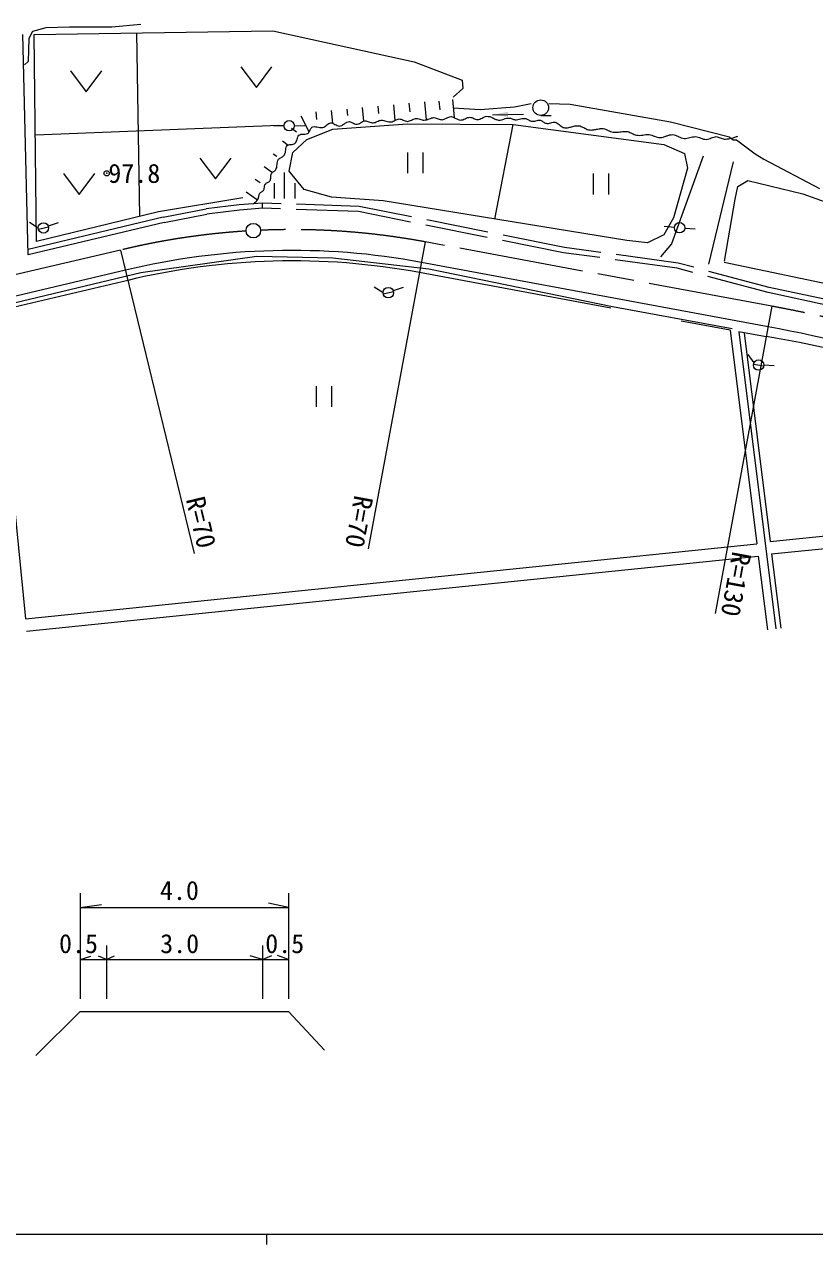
# Model space of a CAD drawing. Units: millimetres, scale not verified. Extents: x 40000 to 680000, y 20000 to 380000.
# Drawn here: x 144751 to 220665, y 204000 to 321197 of the extents above; entities that cross this region are included whole.
import ezdxf
from ezdxf.enums import TextEntityAlignment as Align

# ---------------------------------------------------------------- set-up
doc = ezdxf.new("R2010")
doc.units = ezdxf.units.MM
doc.header["$LTSCALE"] = 1000
doc.header["$PDMODE"] = 32
doc.header["$PDSIZE"] = 500
doc.linetypes.add('CHAIN', pattern=[18.5, 12, -1.5, 3.5, -1.5])
doc.linetypes.add('DASHED', pattern=[7.5, 6, -1.5])
for name, color, linetype, lineweight in [('M-BGD', 7, 'Continuous', 13), ('M-BMK', 2, 'CHAIN', 13), ('M-BMK-SRVR', 3, 'Continuous', 13), ('M-STR-HTXT', 7, 'Continuous', 13), ('M-TTL-BAND', 7, 'Continuous', 13)]:
    doc.layers.add(name, color=color, linetype=linetype, lineweight=lineweight)
doc.styles.add('ＭＳ ゴシック', font='')
doc.styles.get('ＭＳ ゴシック').set_extended_font_data('MS Gothic')

# ---------------------------------------------------------------- blocks, each defined once
blk = doc.blocks.new('filled_arrow')
at = {"color": 0, "linetype": 'Continuous', "lineweight": -2}
blk.add_solid([(7.5, 1.25), (0, 0), (7.5, -1.25)], dxfattribs=at)

msp = doc.modelspace()

# ---------------------------------------------------------------- linework, layer by layer
at = {"layer": 'M-BGD'}
for p, q in [((145128, 299072), (144605, 320219)), ((145703, 320236), (168631, 320591)), ((145916, 300360), (145703, 320236)), ((155521, 320388), (155797, 302755)), ((168631, 320591), (182189, 317609)), ((182189, 317609), (186803, 315835)), ((149188, 316730), (150688, 314730)), ((150688, 314730), (152188, 316730)), ((165537, 317135), (167037, 315135)), ((167037, 315135), (168537, 317135)), ((186803, 315835), (186874, 315054)), ((186874, 315054), (185951, 314202)), ((174227, 312932), (174340, 311718)), ((175721, 313071), (175779, 312440)), ((177215, 313209), (177336, 311899)), ((178708, 313347), (178774, 312640)), ((180202, 313485), (180342, 311968)), ((181695, 313623), (181771, 312811)), ((183189, 313762), (183349, 312029)), ((184578, 313815), (184654, 313002)), ((185882, 313977), (186042, 312244)), ((171313, 312401), (172094, 310839)), ((172734, 312794), (172802, 312056)), ((189713, 312523), (192712, 312582)), ((194356, 312450), (195356, 312450)), ((145806, 310587), (169180, 311534)), ((169687, 311457), (168687, 311449)), ((170406, 311221), (170897, 310869)), ((170687, 311468), (171687, 311481)), ((171896, 310156), (174376, 311141)), ((174381, 311150), (181550, 311647)), ((181550, 311647), (191701, 311576)), ((189951, 302506), (191701, 311576)), ((191701, 311576), (206182, 309659)), ((169533, 310001), (170076, 309612)), ((170548, 308878), (171896, 310156)), ((206182, 309659), (208170, 308807)), ((161619, 308352), (163119, 306352)), ((163119, 306352), (164619, 308352)), ((168660, 308781), (168997, 308540)), ((170193, 307104), (170548, 308878)), ((181555, 308893), (181555, 306893)), ((183055, 306893), (183055, 308893)), ((209966, 308535), (206909, 300106)), ((208170, 308807), (208454, 307388)), ((167786, 307562), (168593, 306984)), ((171612, 305329), (170193, 307104)), ((208454, 307388), (207105, 302632)), ((210508, 298183), (212874, 307993)), ((148513, 306866), (150013, 304866)), ((150013, 304866), (151513, 306866)), ((166913, 306342), (167390, 306001)), ((168740, 305961), (168740, 304461)), ((169740, 304461), (169740, 306961)), ((170740, 305961), (170740, 304461)), ((199390, 306866), (199390, 304866)), ((200890, 304866), (200890, 306866)), ((213301, 305613), (214238, 306209)), ((214238, 306209), (219519, 304931)), ((166040, 305122), (167139, 304336)), ((174239, 304619), (171612, 305329)), ((213045, 304420), (213301, 305613)), ((219519, 304931), (231445, 300587)), ((165721, 304548), (157628, 303199)), ((165378, 303858), (162206, 303468)), ((167631, 304034), (165378, 303858)), ((167614, 303535), (167631, 304034)), ((179208, 304264), (174239, 304619)), ((202633, 300431), (179208, 304264)), ((212023, 298457), (213045, 304420)), ((158071, 302674), (145116, 299583)), ((157628, 303199), (145916, 300360)), ((158071, 302674), (162206, 303468)), ((158176, 302185), (162267, 302972)), ((165428, 303361), (162267, 302972)), ((167670, 303536), (165428, 303361)), ((207105, 302632), (206182, 300999)), ((158176, 302185), (145128, 299072)), ((145228, 302199), (146077, 301672)), ((146090, 301533), (147064, 301761)), ((147991, 302145), (147041, 301834)), ((207200, 301705), (206203, 301784)), ((208197, 301628), (209194, 301554)), ((204621, 300218), (202633, 300431)), ((206182, 300999), (204621, 300218)), ((206909, 300106), (205874, 298873)), ((155930, 297383), (167090, 298923)), ((167090, 298923), (174382, 298786)), ((174382, 298786), (183591, 297725)), ((216199, 292160), (182894, 298341)), ((183591, 297725), (201255, 294096)), ((223523, 295902), (211986, 298328)), ((154449, 297576), (120924, 289711)), ((139909, 293514), (155930, 297383)), ((154678, 296602), (141144, 293427)), ((201087, 293948), (182711, 297358)), ((178365, 295984), (179214, 295457)), ((179227, 295317), (180201, 295546)), ((181128, 295930), (180178, 295618)), ((141930, 293611), (144847, 264118)), ((201255, 294096), (212757, 291974)), ((212563, 291818), (207841, 292695)), ((212563, 291818), (215111, 271298)), ((216017, 291177), (213389, 291665)), ((213389, 291665), (216932, 263130)), ((213904, 291569), (216391, 271544)), ((214238, 289496), (214830, 288689)), ((214789, 288555), (215777, 288403)), ((216781, 288413), (215783, 288479)), ((172773, 286464), (172773, 284464)), ((174273, 284464), (174273, 286464)), ((216391, 271544), (250925, 274962)), ((216539, 270352), (252409, 273903)), ((144847, 264118), (215111, 271298)), ((144966, 262923), (215259, 270107)), ((215259, 270107), (216138, 263031)), ((216539, 270352), (217428, 263192)), ((150123, 237758), (150123, 227607)), ((170123, 236381), (168200, 236796)), ((170123, 237758), (170123, 227607)), ((150123, 236381), (152169, 236671)), ((150123, 236381), (170123, 236381)), ((152623, 232737), (152623, 227607)), ((167623, 232737), (167623, 227607)), ((150123, 231381), (151131, 231688)), ((150123, 231381), (170123, 231381)), ((152623, 231381), (151879, 231688)), ((152623, 231381), (153415, 231729)), ((167623, 231381), (166456, 231729)), ((167623, 231381), (168533, 231771)), ((170123, 231381), (169072, 231771)), ((150123, 226381), (145836, 222177)), ((150123, 226381), (170123, 226381)), ((170123, 226381), (173578, 222676))]:
    msp.add_line(p, q, dxfattribs=at)
at = {"layer": 'M-BGD', "linetype": 'DASHED'}
for p, q in [((176903, 303718), (167631, 304034)), ((196637, 299759), (176903, 303718)), ((176845, 303220), (167614, 303535)), ((196554, 299266), (176845, 303220)), ((207456, 297783), (196554, 299266)), ((207555, 298275), (196637, 299759)), ((216197, 295437), (207456, 297783)), ((216314, 295924), (207555, 298275)), ((229286, 292655), (216197, 295437)), ((229395, 293143), (216314, 295924))]:
    msp.add_line(p, q, dxfattribs=at)
at = {"layer": 'M-BGD'}
for points in [[(155940, 321197), (153146, 320943), (149082, 320943), (146796, 320859), (145526, 320520)], [(145526, 320520), (145187, 319843), (145103, 317641), (144764, 317303)], [(193447, 313577), (191839, 313239), (188537, 312985), (185958, 313151)], [(212497, 310360), (206825, 311799), (197173, 313493), (195141, 313577)], [(212497, 310360), (212836, 310106), (213175, 310106)], [(213175, 310106), (214953, 308751), (215799, 308243), (221133, 305449)]]:
    msp.add_lwpolyline(points, dxfattribs=at)
for centre, radius in [((194356, 313200), 750), ((170187, 311461), 500), ((146577, 301647), 500), ((207698, 301666), 500), ((179714, 295431), 500), ((215283, 288479), 500)]:
    msp.add_circle(centre, radius, dxfattribs=at)
for centre, radius, start, end in [((170460, 231487), 68000, 79.46437, 103.60661), ((170460, 231487), 67000, 79.4642, 103.60661), ((192937, 166292), 128000, 64.01359, 79.52923), ((194679, 165827), 127190, 64.82835, 80.33732)]:
    msp.add_arc(centre, radius, start, end, dxfattribs=at)
msp.add_open_spline([(166736, 303964), (166747, 303972), (166780, 303996), (166791, 304004), (166818, 304025), (166897, 304087), (166922, 304109), (166954, 304138), (167048, 304227), (167076, 304259), (167104, 304292), (167180, 304396), (167201, 304433), (167216, 304462), (167247, 304555), (167255, 304586), (167262, 304615), (167274, 304704), (167279, 304733), (167284, 304760), (167295, 304841), (167304, 304866), (167312, 304890), (167344, 304957), (167359, 304977), (167371, 304993), (167420, 305032), (167436, 305044), (167454, 305057), (167513, 305091), (167532, 305103), (167551, 305115), (167610, 305150), (167629, 305164), (167646, 305177), (167696, 305220), (167709, 305238), (167726, 305263), (167765, 305347), (167774, 305376), (167784, 305408), (167797, 305506), (167803, 305538), (167808, 305571), (167820, 305669), (167829, 305701), (167838, 305730), (167872, 305815), (167889, 305840), (167904, 305863), (167967, 305917), (167989, 305933), (168013, 305950), (168091, 305992), (168116, 306006), (168141, 306021), (168219, 306062), (168243, 306079), (168265, 306095), (168329, 306147), (168344, 306169), (168362, 306197), (168400, 306293), (168407, 306326), (168416, 306363), (168423, 306476), (168426, 306513), (168429, 306551), (168434, 306666), (168441, 306704), (168447, 306739), (168478, 306841), (168494, 306872), (168506, 306895), (168559, 306953), (168578, 306970), (168597, 306989), (168664, 307038), (168685, 307054), (168708, 307071), (168776, 307118), (168797, 307136), (168818, 307153), (168880, 307205), (168894, 307227), (168921, 307271), (168984, 307412), (168997, 307462), (169012, 307516), (169025, 307683), (169031, 307738), (169038, 307793), (169050, 307959), (169064, 308013), (169076, 308061), (169135, 308199), (169162, 308240), (169181, 308268), (169264, 308330), (169292, 308349), (169322, 308370), (169420, 308422), (169452, 308440), (169484, 308458), (169581, 308512), (169611, 308534), (169638, 308555), (169719, 308626), (169737, 308656), (169762, 308697), (169812, 308835), (169823, 308882), (169835, 308933), (169848, 309092), (169855, 309144), (169862, 309194), (169877, 309343), (169892, 309390), (169905, 309429), (169964, 309539), (169994, 309567), (170020, 309591), (170122, 309626), (170156, 309635), (170196, 309645), (170321, 309656), (170362, 309662), (170404, 309668), (170531, 309680), (170572, 309691), (170609, 309701), (170718, 309741), (170747, 309765), (170780, 309792), (170851, 309898), (170870, 309935), (170891, 309978), (170929, 310116), (170943, 310161), (170958, 310206), (170993, 310344), (171013, 310387), (171030, 310424), (171092, 310532), (171124, 310557), (171157, 310585), (171280, 310630), (171322, 310639), (171371, 310650), (171522, 310655), (171572, 310660), (171623, 310664), (171776, 310671), (171825, 310684), (171870, 310695), (171998, 310749), (172035, 310775), (172061, 310794), (172118, 310876), (172135, 310903), (172153, 310933), (172196, 311029), (172211, 311061), (172226, 311091), (172266, 311185), (172283, 311214), (172298, 311239), (172347, 311315), (172372, 311330), (172409, 311352), (172537, 311388), (172580, 311389), (172634, 311391), (172795, 311355), (172848, 311345), (172907, 311334), (173081, 311290), (173140, 311284), (173196, 311279), (173367, 311278), (173422, 311290), (173466, 311300), (173589, 311366), (173628, 311391), (173668, 311417), (173777, 311510), (173814, 311540), (173850, 311568), (173953, 311655), (173992, 311678), (174026, 311697), (174136, 311743), (174174, 311746), (174215, 311749), (174334, 311719), (174372, 311705), (174416, 311689), (174539, 311618), (174580, 311596), (174623, 311574), (174749, 311501), (174794, 311483), (174835, 311467), (174963, 311428), (175006, 311429), (175058, 311431), (175207, 311477), (175254, 311498), (175306, 311522), (175447, 311623), (175495, 311654), (175543, 311684), (175683, 311783), (175735, 311806), (175781, 311826), (175927, 311863), (175977, 311865), (176011, 311866), (176108, 311833), (176139, 311821), (176174, 311807), (176270, 311753), (176303, 311737), (176336, 311720), (176433, 311666), (176467, 311652), (176499, 311640), (176597, 311608), (176631, 311607), (176672, 311606), (176794, 311631), (176832, 311644), (176875, 311659), (176994, 311725), (177034, 311746), (177075, 311768), (177194, 311840), (177237, 311858), (177276, 311876), (177400, 311919), (177443, 311924), (177483, 311929), (177605, 311916), (177645, 311908), (177687, 311900), (177808, 311857), (177849, 311844), (177890, 311830), (178011, 311785), (178053, 311775), (178093, 311765), (178215, 311745), (178255, 311746), (178295, 311747), (178412, 311774), (178449, 311786), (178489, 311799), (178603, 311851), (178641, 311868), (178680, 311885), (178794, 311940), (178833, 311954), (178871, 311967), (178988, 312001), (179028, 312004), (179076, 312007), (179222, 311991), (179270, 311982), (179320, 311972), (179466, 311922), (179515, 311907), (179564, 311893), (179709, 311845), (179759, 311836), (179806, 311828), (179951, 311820), (179999, 311825), (180039, 311830), (180153, 311872), (180189, 311888), (180228, 311905), (180339, 311967), (180377, 311987), (180414, 312005), (180524, 312065), (180563, 312079), (180600, 312092), (180713, 312122), (180752, 312122), (180791, 312123), (180910, 312100), (180948, 312088), (180989, 312076), (181107, 312023), (181147, 312006), (181187, 311989), (181305, 311935), (181346, 311923), (181385, 311911), (181504, 311885), (181544, 311885), (181583, 311885), (181700, 311911), (181737, 311924), (181777, 311937), (181891, 311993), (181929, 312011), (181968, 312029), (182082, 312089), (182122, 312105), (182159, 312119), (182276, 312157), (182317, 312162), (182358, 312167), (182485, 312159), (182527, 312152), (182570, 312145), (182697, 312107), (182740, 312095), (182783, 312083), (182911, 312041), (182955, 312032), (182997, 312023), (183125, 312002), (183168, 312004), (183216, 312005), (183357, 312032), (183403, 312044), (183451, 312057), (183589, 312113), (183636, 312130), (183682, 312146), (183820, 312200), (183868, 312211), (183913, 312222), (184053, 312242), (184100, 312241), (184139, 312241), (184255, 312214), (184293, 312203), (184333, 312192), (184448, 312147), (184486, 312133), (184525, 312120), (184640, 312077), (184680, 312068), (184718, 312059), (184833, 312041), (184872, 312043), (184917, 312046), (185050, 312081), (185092, 312096), (185138, 312112), (185267, 312178), (185311, 312199), (185354, 312219), (185483, 312283), (185528, 312298), (185570, 312312), (185700, 312341), (185744, 312340), (185790, 312339), (185923, 312303), (185966, 312287), (186013, 312270), (186144, 312197), (186188, 312174), (186233, 312152), (186364, 312078), (186411, 312060), (186454, 312044), (186589, 312005), (186635, 312004), (186681, 312002), (186817, 312030), (186861, 312043), (186909, 312058), (187043, 312122), (187089, 312141), (187135, 312161), (187270, 312225), (187317, 312240), (187362, 312253), (187500, 312280), (187547, 312281), (187584, 312281), (187695, 312256), (187731, 312245), (187768, 312234), (187877, 312186), (187914, 312172), (187951, 312157), (188060, 312110), (188097, 312099), (188133, 312088), (188242, 312062), (188280, 312063), (188325, 312064), (188460, 312091), (188504, 312105), (188550, 312120), (188682, 312186), (188727, 312207), (188771, 312228), (188903, 312298), (188949, 312316), (188992, 312333), (189125, 312378), (189171, 312380), (189230, 312383), (189406, 312356), (189462, 312339), (189523, 312321), (189696, 312236), (189754, 312209), (189814, 312182), (189988, 312091), (190049, 312070), (190107, 312049), (190287, 312005), (190348, 312001), (190395, 311997), (190538, 312022), (190584, 312033), (190633, 312044), (190774, 312095), (190821, 312110), (190869, 312125), (191010, 312173), (191058, 312183), (191104, 312193), (191246, 312207), (191293, 312206), (191323, 312206), (191414, 312184), (191444, 312177), (191475, 312168), (191565, 312136), (191595, 312126), (191625, 312115), (191716, 312082), (191747, 312073), (191778, 312065), (191870, 312042), (191902, 312041), (191954, 312039), (192111, 312049), (192162, 312057), (192216, 312065), (192372, 312109), (192425, 312121), (192477, 312132), (192631, 312170), (192684, 312173), (192733, 312176), (192881, 312164), (192929, 312155), (192957, 312149), (193033, 312111), (193058, 312098), (193084, 312084), (193158, 312037), (193184, 312022), (193209, 312007), (193284, 311961), (193311, 311948), (193336, 311936), (193415, 311902), (193442, 311898), (193485, 311891), (193616, 311890), (193660, 311894), (193706, 311899), (193841, 311934), (193886, 311944), (193931, 311953), (194066, 311987), (194112, 311991), (194155, 311995), (194285, 311992), (194327, 311984), (194356, 311978), (194438, 311939), (194465, 311925), (194492, 311910), (194571, 311857), (194597, 311840), (194624, 311823), (194703, 311770), (194730, 311756), (194757, 311742), (194839, 311703), (194869, 311698), (194912, 311691), (195043, 311690), (195086, 311695), (195132, 311700), (195268, 311738), (195313, 311749), (195359, 311760), (195493, 311800), (195540, 311807), (195582, 311813), (195711, 311821), (195753, 311812), (195795, 311804), (195912, 311749), (195948, 311727), (195988, 311702), (196094, 311611), (196130, 311581), (196166, 311550), (196270, 311451), (196308, 311422), (196344, 311394), (196452, 311312), (196495, 311299), (196563, 311277), (196776, 311248), (196846, 311251), (196925, 311255), (197154, 311317), (197230, 311336), (197310, 311356), (197544, 311431), (197625, 311445), (197700, 311458), (197930, 311476), (198007, 311470), (198057, 311466), (198201, 311417), (198248, 311398), (198296, 311379), (198434, 311305), (198481, 311281), (198527, 311256), (198664, 311179), (198712, 311158), (198758, 311137), (198899, 311080), (198948, 311071), (199015, 311059), (199221, 311051), (199289, 311055), (199361, 311059), (199572, 311102), (199643, 311114), (199714, 311127), (199927, 311173), (199999, 311180), (200068, 311187), (200277, 311192), (200346, 311185), (200397, 311180), (200543, 311136), (200591, 311119), (200640, 311102), (200783, 311038), (200831, 311018), (200879, 310997), (201022, 310932), (201071, 310914), (201119, 310897), (201265, 310849), (201316, 310842), (201385, 310833), (201593, 310829), (201663, 310832), (201734, 310836), (201947, 310871), (202018, 310881), (202089, 310890), (202301, 310922), (202372, 310924), (202440, 310926), (202646, 310912), (202714, 310900), (202757, 310892), (202882, 310843), (202923, 310826), (202965, 310809), (203087, 310746), (203128, 310726), (203169, 310706), (203290, 310645), (203332, 310628), (203373, 310611), (203498, 310565), (203541, 310557), (203600, 310547), (203780, 310536), (203839, 310537), (203902, 310539), (204086, 310565), (204148, 310573), (204210, 310581), (204397, 310611), (204459, 310615), (204521, 310619), (204706, 310621), (204768, 310614), (204823, 310608), (204983, 310566), (205036, 310550), (205090, 310534), (205246, 310473), (205299, 310454), (205351, 310436), (205507, 310380), (205561, 310367), (205612, 310355), (205770, 310328), (205823, 310329), (205884, 310330), (206064, 310362), (206122, 310377), (206184, 310393), (206363, 310460), (206424, 310480), (206484, 310500), (206662, 310565), (206724, 310579), (206783, 310592), (206962, 310617), (207021, 310614), (207078, 310612), (207246, 310570), (207300, 310552), (207357, 310533), (207521, 310457), (207576, 310433), (207632, 310409), (207796, 310331), (207853, 310312), (207908, 310293), (208076, 310249), (208134, 310243), (208188, 310238), (208349, 310253), (208402, 310261), (208458, 310270), (208620, 310313), (208674, 310327), (208729, 310340), (208892, 310384), (208947, 310393), (209001, 310402), (209164, 310418), (209218, 310415), (209271, 310412), (209425, 310377), (209476, 310363), (209528, 310349), (209680, 310290), (209731, 310272), (209782, 310255), (209934, 310200), (209987, 310189), (210038, 310177), (210193, 310156), (210245, 310158), (210295, 310159), (210444, 310192), (210493, 310205), (210544, 310219), (210691, 310277), (210740, 310295), (210788, 310312), (210933, 310368), (210982, 310381), (211028, 310392), (211168, 310415), (211215, 310415), (211253, 310415), (211363, 310390), (211399, 310380), (211438, 310369), (211549, 310324), (211586, 310310), (211626, 310295), (211746, 310246), (211787, 310235), (211831, 310222), (211967, 310188), (212014, 310186), (212097, 310183), (212349, 310197), (212432, 310209), (212516, 310222), (212766, 310286), (212849, 310310), (212914, 310328), (213106, 310397), (213169, 310420), (213195, 310429), (213272, 310460), (213297, 310472)], degree=3, knots=[0, 0, 0, 0, 1, 1, 1, 2, 2, 2, 3, 3, 3, 4, 4, 4, 5, 5, 5, 6, 6, 6, 7, 7, 7, 8, 8, 8, 9, 9, 9, 10, 10, 10, 11, 11, 11, 12, 12, 12, 13, 13, 13, 14, 14, 14, 15, 15, 15, 16, 16, 16, 17, 17, 17, 18, 18, 18, 19, 19, 19, 20, 20, 20, 21, 21, 21, 22, 22, 22, 23, 23, 23, 24, 24, 24, 25, 25, 25, 26, 26, 26, 27, 27, 27, 28, 28, 28, 29, 29, 29, 30, 30, 30, 31, 31, 31, 32, 32, 32, 33, 33, 33, 34, 34, 34, 35, 35, 35, 36, 36, 36, 37, 37, 37, 38, 38, 38, 39, 39, 39, 40, 40, 40, 41, 41, 41, 42, 42, 42, 43, 43, 43, 44, 44, 44, 45, 45, 45, 46, 46, 46, 47, 47, 47, 48, 48, 48, 49, 49, 49, 50, 50, 50, 51, 51, 51, 52, 52, 52, 53, 53, 53, 54, 54, 54, 55, 55, 55, 56, 56, 56, 57, 57, 57, 58, 58, 58, 59, 59, 59, 60, 60, 60, 61, 61, 61, 62, 62, 62, 63, 63, 63, 64, 64, 64, 65, 65, 65, 66, 66, 66, 67, 67, 67, 68, 68, 68, 69, 69, 69, 70, 70, 70, 71, 71, 71, 72, 72, 72, 73, 73, 73, 74, 74, 74, 75, 75, 75, 76, 76, 76, 77, 77, 77, 78, 78, 78, 79, 79, 79, 80, 80, 80, 81, 81, 81, 82, 82, 82, 83, 83, 83, 84, 84, 84, 85, 85, 85, 86, 86, 86, 87, 87, 87, 88, 88, 88, 89, 89, 89, 90, 90, 90, 91, 91, 91, 92, 92, 92, 93, 93, 93, 94, 94, 94, 95, 95, 95, 96, 96, 96, 97, 97, 97, 98, 98, 98, 99, 99, 99, 100, 100, 100, 101, 101, 101, 102, 102, 102, 103, 103, 103, 104, 104, 104, 105, 105, 105, 106, 106, 106, 107, 107, 107, 108, 108, 108, 109, 109, 109, 110, 110, 110, 111, 111, 111, 112, 112, 112, 113, 113, 113, 114, 114, 114, 115, 115, 115, 116, 116, 116, 117, 117, 117, 118, 118, 118, 119, 119, 119, 120, 120, 120, 121, 121, 121, 122, 122, 122, 123, 123, 123, 124, 124, 124, 125, 125, 125, 126, 126, 126, 127, 127, 127, 128, 128, 128, 129, 129, 129, 130, 130, 130, 131, 131, 131, 132, 132, 132, 133, 133, 133, 134, 134, 134, 135, 135, 135, 136, 136, 136, 137, 137, 137, 138, 138, 138, 139, 139, 139, 140, 140, 140, 141, 141, 141, 142, 142, 142, 143, 143, 143, 144, 144, 144, 145, 145, 145, 146, 146, 146, 147, 147, 147, 148, 148, 148, 149, 149, 149, 150, 150, 150, 151, 151, 151, 152, 152, 152, 153, 153, 153, 154, 154, 154, 155, 155, 155, 156, 156, 156, 157, 157, 157, 158, 158, 158, 159, 159, 159, 160, 160, 160, 161, 161, 161, 162, 162, 162, 163, 163, 163, 164, 164, 164, 165, 165, 165, 166, 166, 166, 167, 167, 167, 168, 168, 168, 169, 169, 169, 170, 170, 170, 171, 171, 171, 172, 172, 172, 173, 173, 173, 174, 174, 174, 175, 175, 175, 176, 176, 176, 177, 177, 177, 178, 178, 178, 179, 179, 179, 180, 180, 180, 181, 181, 181, 182, 182, 182, 183, 183, 183, 184, 184, 184, 185, 185, 185, 186, 186, 186, 187, 187, 187, 188, 188, 188, 189, 189, 189, 190, 190, 190, 191, 191, 191, 192, 192, 192, 193, 193, 193, 194, 194, 194, 195, 195, 195, 196, 196, 196, 197, 197, 197, 198, 198, 198, 199, 199, 199, 200, 200, 200, 201, 201, 201, 202, 202, 202, 203, 203, 203, 204, 204, 204, 205, 205, 205, 206, 206, 206, 207, 207, 207, 208, 208, 208, 209, 209, 209, 210, 210, 210, 211, 211, 211, 212, 212, 212, 213, 213, 213, 214, 214, 214, 215, 215, 215, 216, 216, 216, 217, 217, 217, 218, 218, 218, 219, 219, 219, 220, 220, 220, 221, 221, 221, 222, 222, 222, 223, 223, 223, 224, 224, 224, 225, 225, 225, 226, 226, 226, 227, 227, 227, 228, 228, 228, 229, 229, 229, 230, 230, 230, 231, 231, 231, 232, 232, 232, 232], dxfattribs=at)
msp.add_point((152656, 306893), dxfattribs=at)
at = {"layer": 'M-BMK'}
for p, q in [((216564, 294127), (183259, 300307)), ((153993, 299523), (120465, 291657))]:
    msp.add_line(p, q, dxfattribs=at)
for centre, radius, start, end in [((170460, 231487), 70000, 93.61531, 103.60661), ((170460, 231487), 70000, 79.4647, 92.46939), ((192937, 166292), 130000, 64.01359, 79.52891)]:
    msp.add_arc(centre, radius, start, end, dxfattribs=at)
at = {"layer": 'M-BMK-SRVR'}
msp.add_circle((166745, 301389), 700, dxfattribs=at)
at = {"layer": 'M-STR-HTXT'}
for p, q in [((183259, 300307), (177786, 270811)), ((153993, 299523), (161050, 270365)), ((216564, 294127), (211111, 264627))]:
    msp.add_line(p, q, dxfattribs=at)
at = {"layer": 'M-TTL-BAND'}
for p, q in [((40000, 205000), (579000, 205000)), ((168000, 205000), (168000, 204000))]:
    msp.add_line(p, q, dxfattribs=at)

# ---------------------------------------------------------------- block references
at = {"layer": 'M-BGD', "xscale": 200, "yscale": 200, "rotation": 1.1}
msp.add_blockref('filled_arrow', (189713, 312523), dxfattribs=at)

# ---------------------------------------------------------------- texts
at = {"layer": 'M-BGD', "style": 'ＭＳ ゴシック'}
msp.add_text('97.8', height=1833, dxfattribs=at).set_placement((152816, 306893), align=Align.MIDDLE_LEFT)
for s, p in [('4.0', (157775, 236551)), ('0.5', (148078, 231445)), ('3.0', (157797, 231445)), ('0.5', (167888, 231445))]:
    msp.add_text(s, height=1833, dxfattribs=at).set_placement(p, align=Align.BOTTOM_LEFT)
at = {"layer": 'M-STR-HTXT', "style": 'ＭＳ ゴシック'}
for s, rotation, p in [('R=70', 283.607, (160892, 270609)), ('R=70', 259.487, (175017, 271248)), ('R=130', 259.529, (211111, 264627))]:
    msp.add_text(s, height=1833, rotation=rotation, dxfattribs=at).set_placement(p, align=Align.BOTTOM_RIGHT)

doc.saveas('drawing.dxf')
